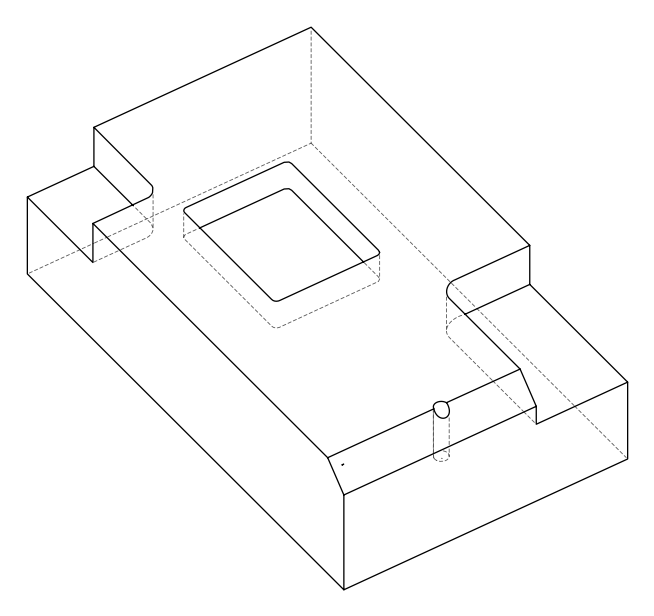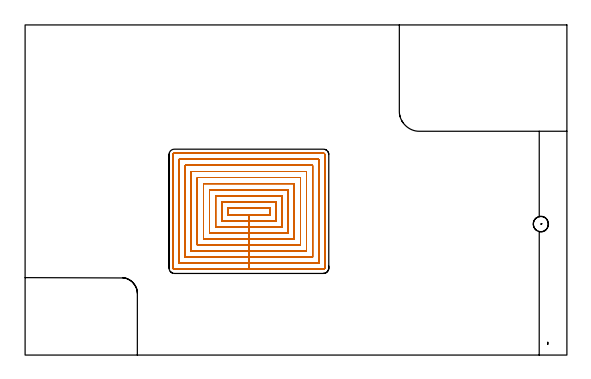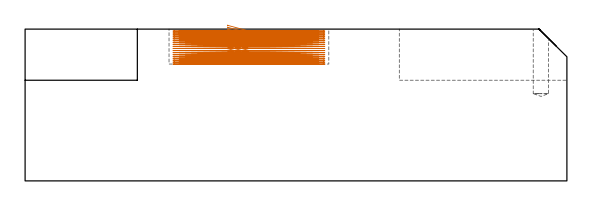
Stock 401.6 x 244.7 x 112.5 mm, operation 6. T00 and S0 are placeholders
(PLAN: 6 operations, 4 tool changes, 119.8 min)
(1 SPOT_DRILL | STEP1POCKET | NXT0321_9005460120000 | 0.03 min | 2 mm3)
(2 DRILL_BLIND_HOLE_INTO_CENTER | STEP1POCKET | NXT0301_084 | 0.21 min | 4847 mm3)
(3 AREA_MILL | FG_CHAMFER_SURFACE | UGT0205_001 | 10.81 min | 36341 mm3)
(4 MILL_CORNER_NOTCH_RECTANGULAR | CORNER_NOTCH_RECTANGULAR | UGT0201_094 | Follow Part, ap 5, ae 75% | 14.12 min | 367466 mm3)
(5 MILL_CORNER_NOTCH_RECTANGULAR_1 | CORNER_NOTCH_RECTANGULAR_1 | UGT0201_094 | Follow Part, ap 5, ae 75% | 7.29 min | 179905 mm3)
(6 MILL_RECTANGULAR_POCKET | POCKET_RECTANGULAR_STRAIGHT | NXT0201_008 | Follow Part, ap 1.5, ae 75% | 87.35 min | 282149 mm3)
(TOOL NXT0321_9005460120000 | NC Spot Drill, 142deg, 12mm, Carbide, Uncoated | D12 PA142 FL30 Z2)
(TOOL NXT0301_084 | Carbide Drill 11.3mm [860.1-1130-034A1-MM 2214] | D11.3 PA140 FL55 Z2)
(TOOL UGT0205_001 | Chamfer Mill 20 x 3 x 45 deg. | D20 FL50 Z2)
(TOOL UGT0201_094 | End mill 20 mm | D20 FL38 Z4)
(TOOL NXT0201_008 | ENDMILL 6mm [2P460-0600-NA 1630] | D6 FL26 Z6)
(OP 6 MILL_RECTANGULAR_POCKET)
G17 G21 G94 G90
T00 M6
G54
G17 G0 G90 X150.2 Y104.866 S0 M3
G43 Z122.5 H1
Z115.5
G94 G1 Y104. Z115.268 F250.
X165.9 Z111.061
X181.6 F500.
Y109.1
X150.2
Y104.
X165.9
Y99.5
X186.1
Y113.6
X145.7
Y99.5
X165.9
Y95.
X190.6
Y118.1
X141.2
Y95.
X165.9
Y90.5
X195.1
Y122.6
X136.7
Y90.5
X165.9
Y86.
X199.6
Y127.1
X132.2
Y86.
X165.9
Y81.5
X204.1
Y131.6
X127.7
Y81.5
X165.9
Y77.
X208.6
Y136.1
X123.2
Y77.
X165.9
Y72.5
X213.1
Y140.6
X118.7
Y72.5
X165.9
Y68.
X217.6
Y145.1
X114.2
Y68.
X165.9
Y63.5
X221.2
G3 X222.1 Y64.4 R0.9
G1 Y148.7
G3 X221.2 Y149.6 R0.9
G1 X110.6
G3 X109.7 Y148.7 R0.9
G1 Y64.4
G3 X110.6 Y63.5 R0.9
G1 X165.9
X166.9
G0 X150.2 Y104.866 Z114.061
G1 Y104. Z113.829 F250.
X165.9 Z109.622
X181.6 F500.
Y109.1
X150.2
Y104.
X165.9
Y99.5
X186.1
Y113.6
X145.7
Y99.5
X165.9
Y95.
X190.6
Y118.1
X141.2
Y95.
X165.9
Y90.5
X195.1
Y122.6
X136.7
Y90.5
X165.9
Y86.
X199.6
Y127.1
X132.2
Y86.
X165.9
Y81.5
X204.1
Y131.6
X127.7
Y81.5
X165.9
Y77.
X208.6
Y136.1
X123.2
Y77.
X165.9
Y72.5
X213.1
Y140.6
X118.7
Y72.5
X165.9
Y68.
X217.6
Y145.1
X114.2
Y68.
X165.9
Y63.5
X221.2
G3 X222.1 Y64.4 R0.9
G1 Y148.7
G3 X221.2 Y149.6 R0.9
G1 X110.6
G3 X109.7 Y148.7 R0.9
G1 Y64.4
G3 X110.6 Y63.5 R0.9
G1 X165.9
X166.9
G0 X150.2 Y104.866 Z112.622
G1 Y104. Z112.39 F250.
X165.9 Z108.183
X181.6 F500.
Y109.1
X150.2
Y104.
X165.9
Y99.5
X186.1
Y113.6
X145.7
Y99.5
X165.9
Y95.
X190.6
Y118.1
X141.2
Y95.
X165.9
Y90.5
X195.1
Y122.6
X136.7
Y90.5
X165.9
Y86.
X199.6
Y127.1
X132.2
Y86.
X165.9
Y81.5
X204.1
Y131.6
X127.7
Y81.5
X165.9
Y77.
X208.6
Y136.1
X123.2
Y77.
X165.9
Y72.5
X213.1
Y140.6
X118.7
Y72.5
X165.9
Y68.
X217.6
Y145.1
X114.2
Y68.
X165.9
Y63.5
X221.2
G3 X222.1 Y64.4 R0.9
G1 Y148.7
G3 X221.2 Y149.6 R0.9
G1 X110.6
G3 X109.7 Y148.7 R0.9
G1 Y64.4
G3 X110.6 Y63.5 R0.9
G1 X165.9
X166.9
G0 X150.2 Y104.866 Z111.183
G1 Y104. Z110.951 F250.
X165.9 Z106.744
X181.6 F500.
Y109.1
X150.2
Y104.
X165.9
Y99.5
X186.1
Y113.6
X145.7
Y99.5
X165.9
Y95.
X190.6
Y118.1
X141.2
Y95.
X165.9
Y90.5
X195.1
Y122.6
X136.7
Y90.5
X165.9
Y86.
X199.6
Y127.1
X132.2
Y86.
X165.9
Y81.5
X204.1
Y131.6
X127.7
Y81.5
X165.9
Y77.
X208.6
Y136.1
X123.2
Y77.
X165.9
Y72.5
X213.1
Y140.6
X118.7
Y72.5
X165.9
Y68.
X217.6
Y145.1
X114.2
Y68.
X165.9
Y63.5
X221.2
G3 X222.1 Y64.4 R0.9
G1 Y148.7
G3 X221.2 Y149.6 R0.9
G1 X110.6
G3 X109.7 Y148.7 R0.9
G1 Y64.4
G3 X110.6 Y63.5 R0.9
G1 X165.9
X166.9
G0 X150.2 Y104.866 Z109.744
G1 Y104. Z109.512 F250.
X165.9 Z105.305
X181.6 F500.
Y109.1
X150.2
Y104.
X165.9
Y99.5
X186.1
Y113.6
X145.7
Y99.5
X165.9
Y95.
X190.6
Y118.1
X141.2
Y95.
X165.9
Y90.5
X195.1
Y122.6
X136.7
Y90.5
X165.9
Y86.
X199.6
Y127.1
X132.2
Y86.
X165.9
Y81.5
X204.1
Y131.6
X127.7
Y81.5
X165.9
Y77.
X208.6
Y136.1
X123.2
Y77.
X165.9
Y72.5
X213.1
Y140.6
X118.7
Y72.5
X165.9
Y68.
X217.6
Y145.1
X114.2
Y68.
X165.9
Y63.5
X221.2
G3 X222.1 Y64.4 R0.9
G1 Y148.7
G3 X221.2 Y149.6 R0.9
G1 X110.6
G3 X109.7 Y148.7 R0.9
G1 Y64.4
G3 X110.6 Y63.5 R0.9
G1 X165.9
X166.9
G0 X150.2 Y104.866 Z108.305
G1 Y104. Z108.073 F250.
X165.9 Z103.867
X181.6 F500.
Y109.1
X150.2
Y104.
X165.9
Y99.5
X186.1
Y113.6
X145.7
Y99.5
X165.9
Y95.
X190.6
Y118.1
X141.2
Y95.
X165.9
Y90.5
X195.1
Y122.6
X136.7
Y90.5
X165.9
Y86.
X199.6
Y127.1
X132.2
Y86.
X165.9
Y81.5
X204.1
Y131.6
X127.7
Y81.5
X165.9
Y77.
X208.6
Y136.1
X123.2
Y77.
X165.9
Y72.5
X213.1
Y140.6
X118.7
Y72.5
X165.9
Y68.
X217.6
Y145.1
X114.2
Y68.
X165.9
Y63.5
X221.2
G3 X222.1 Y64.4 R0.9
G1 Y148.7
G3 X221.2 Y149.6 R0.9
G1 X110.6
G3 X109.7 Y148.7 R0.9
G1 Y64.4
G3 X110.6 Y63.5 R0.9
G1 X165.9
X166.9
G0 X150.2 Y104.866 Z106.867
G1 Y104. Z106.635 F250.
X165.9 Z102.428
X181.6 F500.
Y109.1
X150.2
Y104.
X165.9
Y99.5
X186.1
Y113.6
X145.7
Y99.5
X165.9
Y95.
X190.6
Y118.1
X141.2
Y95.
X165.9
Y90.5
X195.1
Y122.6
X136.7
Y90.5
X165.9
Y86.
X199.6
Y127.1
X132.2
Y86.
X165.9
Y81.5
X204.1
Y131.6
X127.7
Y81.5
X165.9
Y77.
X208.6
Y136.1
X123.2
Y77.
X165.9
Y72.5
X213.1
Y140.6
X118.7
Y72.5
X165.9
Y68.
X217.6
Y145.1
X114.2
Y68.
X165.9
Y63.5
X221.2
G3 X222.1 Y64.4 R0.9
G1 Y148.7
G3 X221.2 Y149.6 R0.9
G1 X110.6
G3 X109.7 Y148.7 R0.9
G1 Y64.4
G3 X110.6 Y63.5 R0.9
G1 X165.9
X166.9
G0 X150.2 Y104.866 Z105.428
G1 Y104. Z105.196 F250.
X165.9 Z100.989
X181.6 F500.
Y109.1
X150.2
Y104.
X165.9
Y99.5
X186.1
Y113.6
X145.7
Y99.5
X165.9
Y95.
X190.6
Y118.1
X141.2
Y95.
X165.9
Y90.5
X195.1
Y122.6
X136.7
Y90.5
X165.9
Y86.
X199.6
Y127.1
X132.2
Y86.
X165.9
Y81.5
X204.1
Y131.6
X127.7
Y81.5
X165.9
Y77.
X208.6
Y136.1
X123.2
Y77.
X165.9
Y72.5
X213.1
Y140.6
X118.7
Y72.5
X165.9
Y68.
X217.6
Y145.1
X114.2
Y68.
X165.9
Y63.5
X221.2
G3 X222.1 Y64.4 R0.9
G1 Y148.7
G3 X221.2 Y149.6 R0.9
G1 X110.6
G3 X109.7 Y148.7 R0.9
G1 Y64.4
G3 X110.6 Y63.5 R0.9
G1 X165.9
X166.9
G0 X150.2 Y104.866 Z103.989
G1 Y104. Z103.757 F250.
X165.9 Z99.55
X181.6 F500.
Y109.1
X150.2
Y104.
X165.9
Y99.5
X186.1
Y113.6
X145.7
Y99.5
X165.9
Y95.
X190.6
Y118.1
X141.2
Y95.
X165.9
Y90.5
X195.1
Y122.6
X136.7
Y90.5
X165.9
Y86.
X199.6
Y127.1
X132.2
Y86.
X165.9
Y81.5
X204.1
Y131.6
X127.7
Y81.5
X165.9
Y77.
X208.6
Y136.1
X123.2
Y77.
X165.9
Y72.5
X213.1
Y140.6
X118.7
Y72.5
X165.9
Y68.
X217.6
Y145.1
X114.2
Y68.
X165.9
Y63.5
X221.2
G3 X222.1 Y64.4 R0.9
G1 Y148.7
G3 X221.2 Y149.6 R0.9
G1 X110.6
G3 X109.7 Y148.7 R0.9
G1 Y64.4
G3 X110.6 Y63.5 R0.9
G1 X165.9
X166.9
G0 X150.2 Y104.866 Z102.55
G1 Y104. Z102.318 F250.
X165.9 Z98.111
X181.6 F500.
Y109.1
X150.2
Y104.
X165.9
Y99.5
X186.1
Y113.6
X145.7
Y99.5
X165.9
Y95.
X190.6
Y118.1
X141.2
Y95.
X165.9
Y90.5
X195.1
Y122.6
X136.7
Y90.5
X165.9
Y86.
X199.6
Y127.1
X132.2
Y86.
X165.9
Y81.5
X204.1
Y131.6
X127.7
Y81.5
X165.9
Y77.
X208.6
Y136.1
X123.2
Y77.
X165.9
Y72.5
X213.1
Y140.6
X118.7
Y72.5
X165.9
Y68.
X217.6
Y145.1
X114.2
Y68.
X165.9
Y63.5
X221.2
G3 X222.1 Y64.4 R0.9
G1 Y148.7
G3 X221.2 Y149.6 R0.9
G1 X110.6
G3 X109.7 Y148.7 R0.9
G1 Y64.4
G3 X110.6 Y63.5 R0.9
G1 X165.9
X166.9
G0 X150.2 Y104.866 Z101.111
G1 Y104. Z100.879 F250.
X165.9 Z96.672
X181.6 F500.
Y109.1
X150.2
Y104.
X165.9
Y99.5
X186.1
Y113.6
X145.7
Y99.5
X165.9
Y95.
X190.6
Y118.1
X141.2
Y95.
X165.9
Y90.5
X195.1
Y122.6
X136.7
Y90.5
X165.9
Y86.
X199.6
Y127.1
X132.2
Y86.
X165.9
Y81.5
X204.1
Y131.6
X127.7
Y81.5
X165.9
Y77.
X208.6
Y136.1
X123.2
Y77.
X165.9
Y72.5
X213.1
Y140.6
X118.7
Y72.5
X165.9
Y68.
X217.6
Y145.1
X114.2
Y68.
X165.9
Y63.5
X221.2
G3 X222.1 Y64.4 R0.9
G1 Y148.7
G3 X221.2 Y149.6 R0.9
G1 X110.6
G3 X109.7 Y148.7 R0.9
G1 Y64.4
G3 X110.6 Y63.5 R0.9
G1 X165.9
X166.9
G0 X150.2 Y104.866 Z99.672
G1 Y104. Z99.44 F250.
X165.9 Z95.233
X181.6 F500.
Y109.1
X150.2
Y104.
X165.9
Y99.5
X186.1
Y113.6
X145.7
Y99.5
X165.9
Y95.
X190.6
Y118.1
X141.2
Y95.
X165.9
Y90.5
X195.1
Y122.6
X136.7
Y90.5
X165.9
Y86.
X199.6
Y127.1
X132.2
Y86.
X165.9
Y81.5
X204.1
Y131.6
X127.7
Y81.5
X165.9
Y77.
X208.6
Y136.1
X123.2
Y77.
X165.9
Y72.5
X213.1
Y140.6
X118.7
Y72.5
X165.9
Y68.
X217.6
Y145.1
X114.2
Y68.
X165.9
Y63.5
X221.2
G3 X222.1 Y64.4 R0.9
G1 Y148.7
G3 X221.2 Y149.6 R0.9
G1 X110.6
G3 X109.7 Y148.7 R0.9
G1 Y64.4
G3 X110.6 Y63.5 R0.9
G1 X165.9
X166.9
G0 X150.2 Y104.866 Z98.233
G1 Y104. Z98.001 F250.
X165.9 Z93.794
X181.6 F500.
Y109.1
X150.2
Y104.
X165.9
Y99.5
X186.1
Y113.6
X145.7
Y99.5
X165.9
Y95.
X190.6
Y118.1
X141.2
Y95.
X165.9
Y90.5
X195.1
Y122.6
X136.7
Y90.5
X165.9
Y86.
X199.6
Y127.1
X132.2
Y86.
X165.9
Y81.5
X204.1
Y131.6
X127.7
Y81.5
X165.9
Y77.
X208.6
Y136.1
X123.2
Y77.
X165.9
Y72.5
X213.1
Y140.6
X118.7
Y72.5
X165.9
Y68.
X217.6
Y145.1
X114.2
Y68.
X165.9
Y63.5
X221.2
G3 X222.1 Y64.4 R0.9
G1 Y148.7
G3 X221.2 Y149.6 R0.9
G1 X110.6
G3 X109.7 Y148.7 R0.9
G1 Y64.4
G3 X110.6 Y63.5 R0.9
G1 X165.9
X166.9
G0 X150.2 Y104.866 Z96.794
G1 Y104. Z96.562 F250.
X165.9 Z92.356
X181.6 F500.
Y109.1
X150.2
Y104.
X165.9
Y99.5
X186.1
Y113.6
X145.7
Y99.5
X165.9
Y95.
X190.6
Y118.1
X141.2
Y95.
X165.9
Y90.5
X195.1
Y122.6
X136.7
Y90.5
X165.9
Y86.
X199.6
Y127.1
X132.2
Y86.
X165.9
Y81.5
X204.1
Y131.6
X127.7
Y81.5
X165.9
Y77.
X208.6
Y136.1
X123.2
Y77.
X165.9
Y72.5
X213.1
Y140.6
X118.7
Y72.5
X165.9
Y68.
X217.6
Y145.1
X114.2
Y68.
X165.9
Y63.5
X221.2
G3 X222.1 Y64.4 R0.9
G1 Y148.7
G3 X221.2 Y149.6 R0.9
G1 X110.6
G3 X109.7 Y148.7 R0.9
G1 Y64.4
G3 X110.6 Y63.5 R0.9
G1 X165.9
X166.9
G0 X150.2 Y104.866 Z95.356
G1 Y104. Z95.123 F250.
X165.9 Z90.917
X181.6 F500.
Y109.1
X150.2
Y104.
X165.9
Y99.5
X186.1
Y113.6
X145.7
Y99.5
X165.9
Y95.
X190.6
Y118.1
X141.2
Y95.
X165.9
Y90.5
X195.1
Y122.6
X136.7
Y90.5
X165.9
Y86.
X199.6
Y127.1
X132.2
Y86.
X165.9
Y81.5
X204.1
Y131.6
X127.7
Y81.5
X165.9
Y77.
X208.6
Y136.1
X123.2
Y77.
X165.9
Y72.5
X213.1
Y140.6
X118.7
Y72.5
X165.9
Y68.
X217.6
Y145.1
X114.2
Y68.
X165.9
Y63.5
X221.2
G3 X222.1 Y64.4 R0.9
G1 Y148.7
G3 X221.2 Y149.6 R0.9
G1 X110.6
G3 X109.7 Y148.7 R0.9
G1 Y64.4
G3 X110.6 Y63.5 R0.9
G1 X165.9
X166.9
G0 X150.2 Y104.866 Z93.917
G1 Y104. Z93.685 F250.
X165.9 Z89.478
X181.6 F500.
Y109.1
X150.2
Y104.
X165.9
Y99.5
X186.1
Y113.6
X145.7
Y99.5
X165.9
Y95.
X190.6
Y118.1
X141.2
Y95.
X165.9
Y90.5
X195.1
Y122.6
X136.7
Y90.5
X165.9
Y86.
X199.6
Y127.1
X132.2
Y86.
X165.9
Y81.5
X204.1
Y131.6
X127.7
Y81.5
X165.9
Y77.
X208.6
Y136.1
X123.2
Y77.
X165.9
Y72.5
X213.1
Y140.6
X118.7
Y72.5
X165.9
Y68.
X217.6
Y145.1
X114.2
Y68.
X165.9
Y63.5
X221.2
G3 X222.1 Y64.4 R0.9
G1 Y148.7
G3 X221.2 Y149.6 R0.9
G1 X110.6
G3 X109.7 Y148.7 R0.9
G1 Y64.4
G3 X110.6 Y63.5 R0.9
G1 X165.9
X166.9
G0 X150.2 Y104.866 Z92.478
G1 Y104. Z92.246 F250.
X165.9 Z88.039
X181.6 F500.
Y109.1
X150.2
Y104.
X165.9
Y99.5
X186.1
Y113.6
X145.7
Y99.5
X165.9
Y95.
X190.6
Y118.1
X141.2
Y95.
X165.9
Y90.5
X195.1
Y122.6
X136.7
Y90.5
X165.9
Y86.
X199.6
Y127.1
X132.2
Y86.
X165.9
Y81.5
X204.1
Y131.6
X127.7
Y81.5
X165.9
Y77.
X208.6
Y136.1
X123.2
Y77.
X165.9
Y72.5
X213.1
Y140.6
X118.7
Y72.5
X165.9
Y68.
X217.6
Y145.1
X114.2
Y68.
X165.9
Y63.5
X221.2
G3 X222.1 Y64.4 R0.9
G1 Y148.7
G3 X221.2 Y149.6 R0.9
G1 X110.6
G3 X109.7 Y148.7 R0.9
G1 Y64.4
G3 X110.6 Y63.5 R0.9
G1 X165.9
X166.9
G0 X150.2 Y104.866 Z91.039
G1 Y104. Z90.807 F250.
X165.9 Z86.6
X181.6 F500.
Y109.1
X150.2
Y104.
X165.9
Y99.5
X186.1
Y113.6
X145.7
Y99.5
X165.9
Y95.
X190.6
Y118.1
X141.2
Y95.
X165.9
Y90.5
X195.1
Y122.6
X136.7
Y90.5
X165.9
Y86.
X199.6
Y127.1
X132.2
Y86.
X165.9
Y81.5
X204.1
Y131.6
X127.7
Y81.5
X165.9
Y77.
X208.6
Y136.1
X123.2
Y77.
X165.9
Y72.5
X213.1
Y140.6
X118.7
Y72.5
X165.9
Y68.
X217.6
Y145.1
X114.2
Y68.
X165.9
Y63.5
X221.2
G3 X222.1 Y64.4 R0.9
G1 Y148.7
G3 X221.2 Y149.6 R0.9
G1 X110.6
G3 X109.7 Y148.7 R0.9
G1 Y64.4
G3 X110.6 Y63.5 R0.9
G1 X165.9
X166.9
G0 Z122.5
M5
M2
